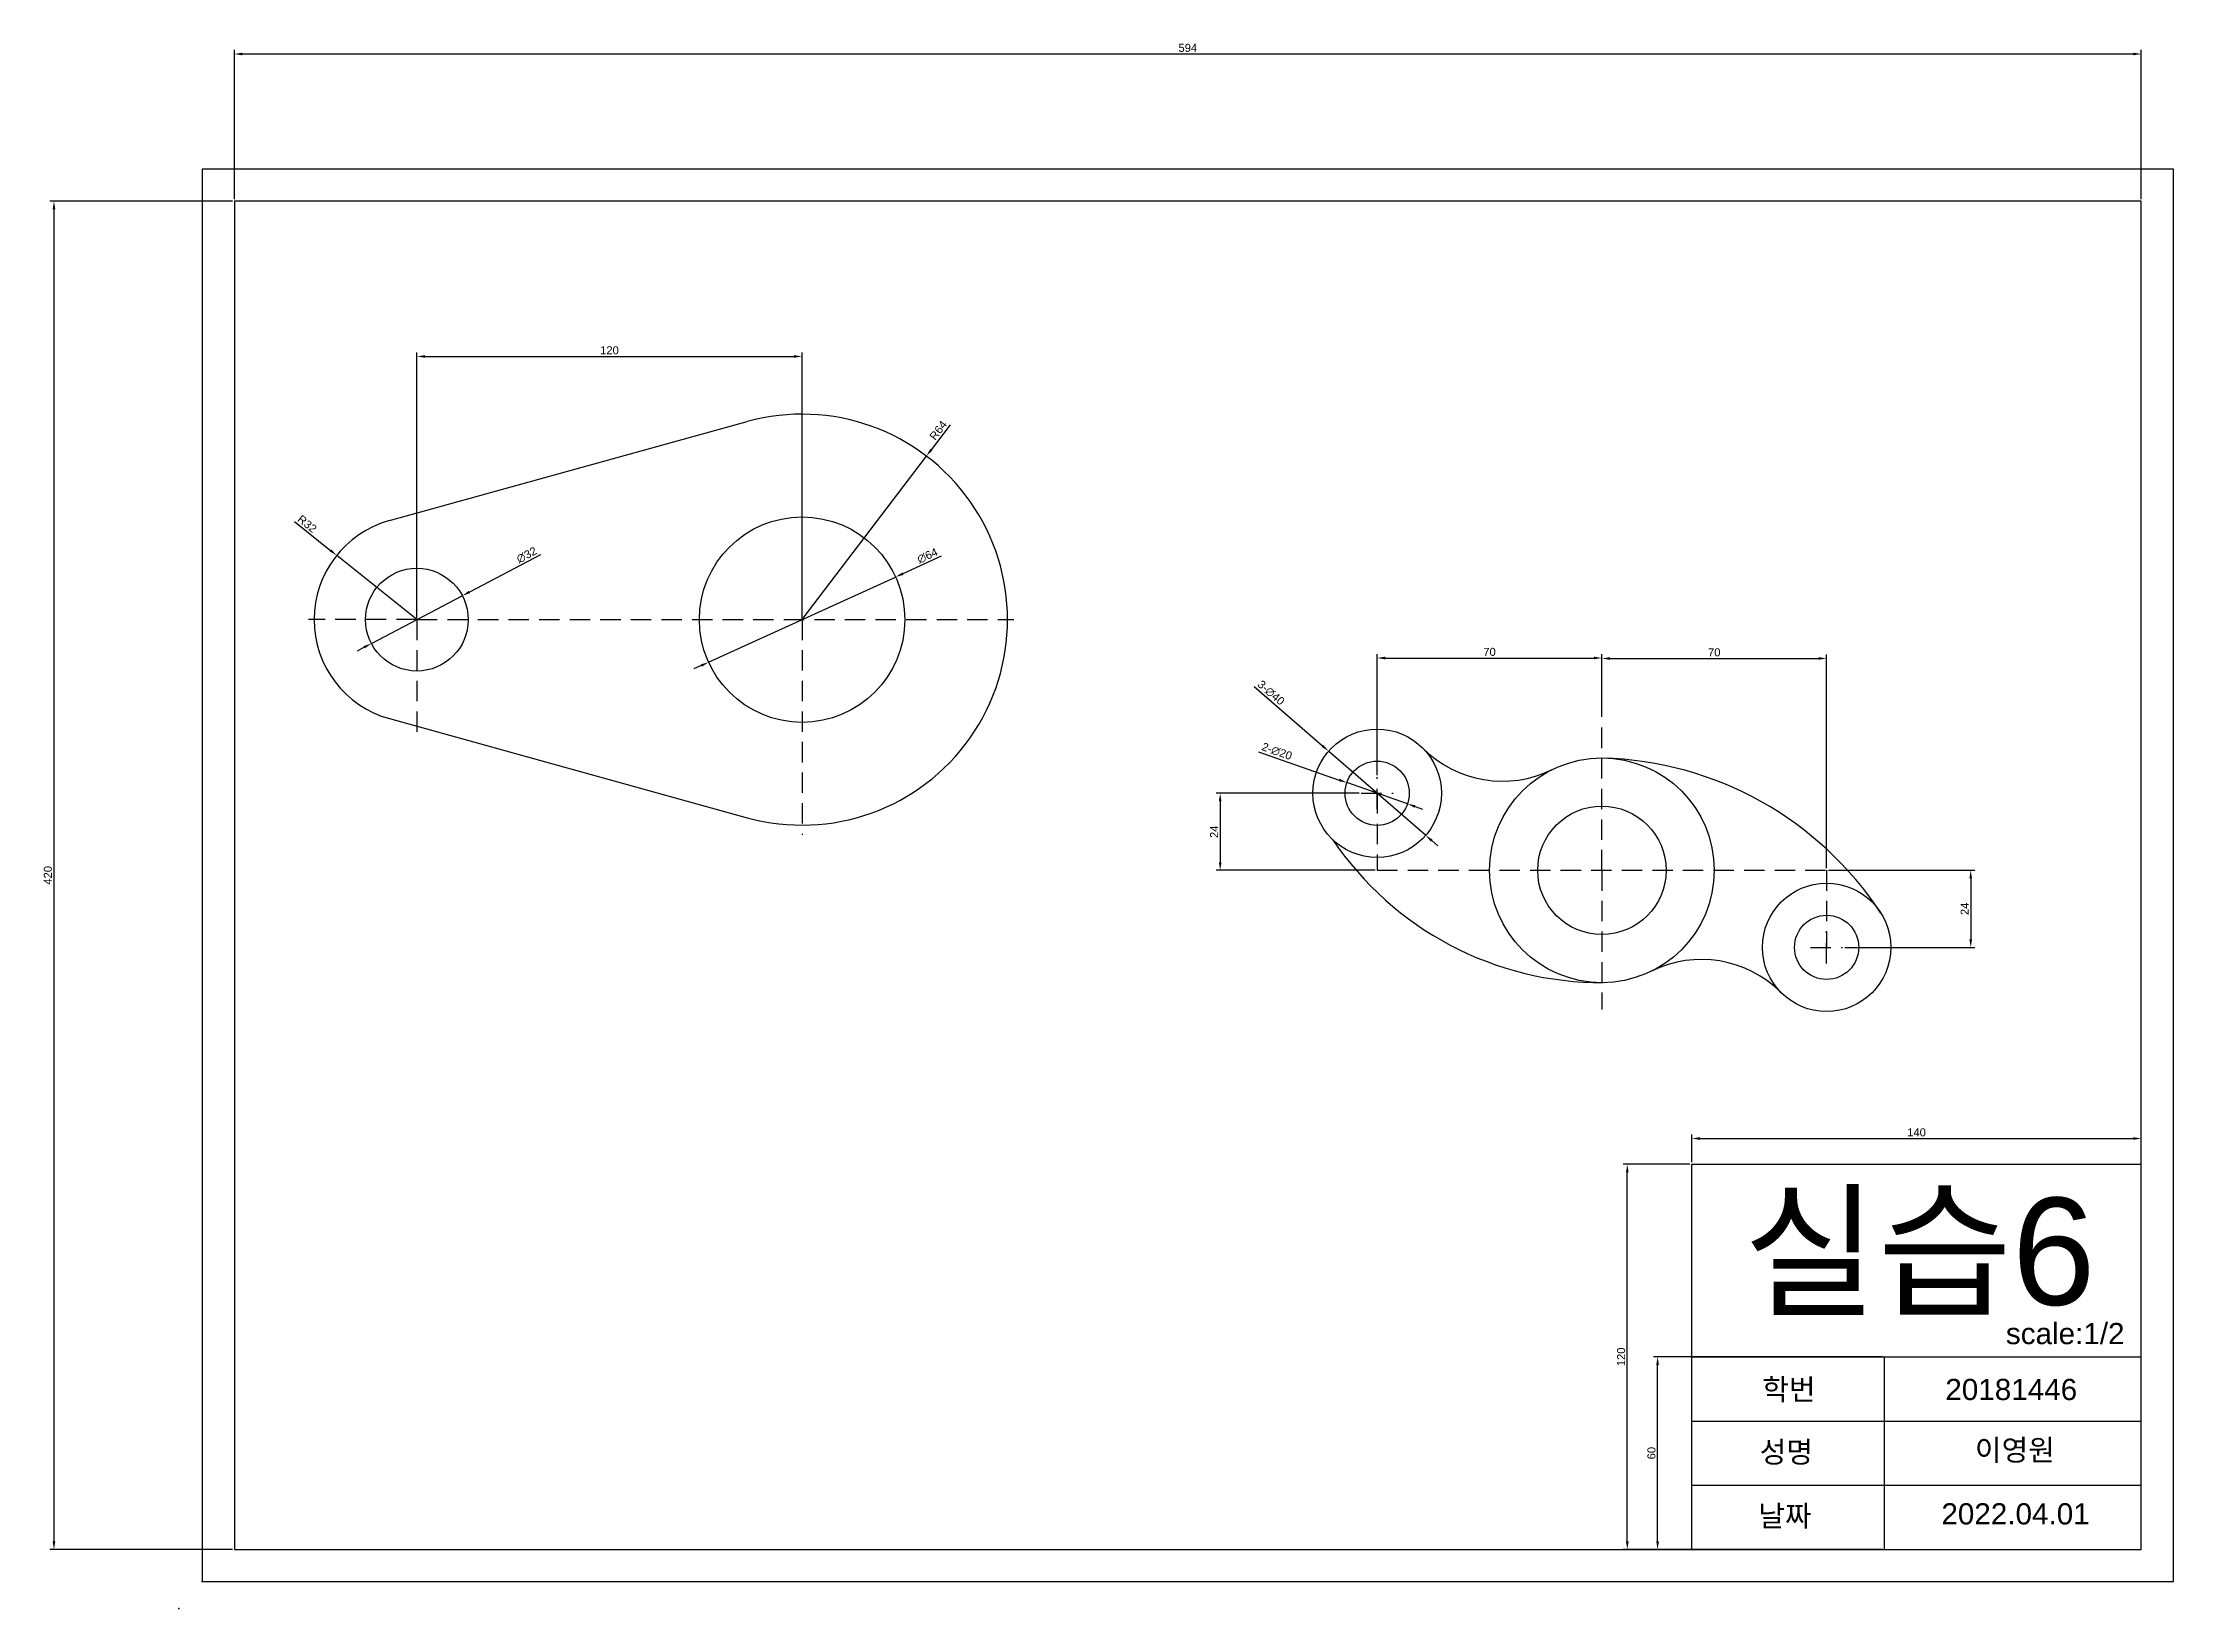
# Model space of a CAD drawing. Header units: millimetres. Extents: x -39 to 625, y 4 to 492.
import ezdxf

# ---------------------------------------------------------------- set-up
doc = ezdxf.new("R2010")
doc.units = ezdxf.units.MM
doc.linetypes.add('HIDDEN', pattern=[9.525, 6.35, -3.175])
doc.styles.get("Standard").update_dxf_attribs({"font": 'arial.ttf'})
doc.dimstyles.new('ISO-25', dxfattribs={"dimtxt": 2.5, "dimasz": 2.5, "dimexe": 1.25, "dimexo": 0.625, "dimtad": 1, "dimtxsty": 'Standard', "dimcen": 5, "dimadec": 0, "dimazin": 0, "dimtfac": 1, "dimtmove": 0, "dimatfit": 3, "dimfxl": 1, "dimarcsym": 0})

# ---------------------------------------------------------------- blocks, each defined once
blk = doc.blocks.new('*D1')
at = {"color": 0, "lineweight": -2, "transparency": 16777216}
for p, q in [((20.75, 442.74), (20.75, 489.21)), ((23.25, 487.96), (612.25, 487.96)), ((614.75, 442.74), (614.75, 489.21))]:
    blk.add_line(p, q, dxfattribs=at)
at = {"color": 0, "transparency": 16777216}
for points in [[(23.25, 488.38), (23.25, 487.55), (20.75, 487.96)], [(612.25, 488.38), (612.25, 487.55), (614.75, 487.96)]]:
    blk.add_solid(points, dxfattribs=at)
at = {"layer": 'Defpoints', "color": 0, "transparency": 16777216}
for p in [(614.75, 487.96), (20.75, 442.12), (614.75, 442.12)]:
    blk.add_point(p, dxfattribs=at)
at = {"color": 0, "transparency": 16777216, "insert": (317.75, 489.86), "char_height": 2.5, "attachment_point": 5}
blk.add_mtext('594', dxfattribs=at)
blk = doc.blocks.new('*D2')
at = {"color": 0, "lineweight": -2, "transparency": 16777216}
for p, q in [((20.13, 442.12), (-36.68, 442.12)), ((-35.43, 439.62), (-35.43, 24.62)), ((20.13, 22.12), (-36.68, 22.12))]:
    blk.add_line(p, q, dxfattribs=at)
at = {"color": 0, "transparency": 16777216}
for points in [[(-35.85, 439.62), (-35.01, 439.62), (-35.43, 442.12)], [(-35.85, 24.62), (-35.01, 24.62), (-35.43, 22.12)]]:
    blk.add_solid(points, dxfattribs=at)
at = {"layer": 'Defpoints', "color": 0, "transparency": 16777216}
for p in [(20.75, 442.12), (-35.43, 22.12), (20.75, 22.12)]:
    blk.add_point(p, dxfattribs=at)
at = {"color": 0, "transparency": 16777216, "insert": (-37.33, 232.12), "char_height": 2.5, "attachment_point": 5, "rotation": 90}
blk.add_mtext('420', dxfattribs=at)
blk = doc.blocks.new('*D3')
at = {"color": 0, "lineweight": -2, "transparency": 16777216}
for p, q in [((474.75, 142.74), (474.75, 151.39)), ((477.25, 150.14), (612.25, 150.14)), ((614.75, 142.74), (614.75, 151.39))]:
    blk.add_line(p, q, dxfattribs=at)
at = {"color": 0, "transparency": 16777216}
for points in [[(477.25, 150.56), (477.25, 149.72), (474.75, 150.14)], [(612.25, 150.56), (612.25, 149.72), (614.75, 150.14)]]:
    blk.add_solid(points, dxfattribs=at)
at = {"layer": 'Defpoints', "color": 0, "transparency": 16777216}
for p in [(614.75, 150.14), (474.75, 142.12), (614.75, 142.12)]:
    blk.add_point(p, dxfattribs=at)
at = {"color": 0, "transparency": 16777216, "insert": (544.75, 152.04), "char_height": 2.5, "attachment_point": 5}
blk.add_mtext('140', dxfattribs=at)
blk = doc.blocks.new('*D4')
at = {"color": 0, "lineweight": -2, "transparency": 16777216}
for p, q in [((474.13, 142.12), (453.39, 142.12)), ((454.64, 24.62), (454.64, 139.62)), ((474.13, 22.12), (453.39, 22.12))]:
    blk.add_line(p, q, dxfattribs=at)
at = {"color": 0, "transparency": 16777216}
for points in [[(454.23, 139.62), (455.06, 139.62), (454.64, 142.12)], [(454.23, 24.62), (455.06, 24.62), (454.64, 22.12)]]:
    blk.add_solid(points, dxfattribs=at)
at = {"layer": 'Defpoints', "color": 0, "transparency": 16777216}
for p in [(454.64, 142.12), (474.75, 142.12), (474.75, 22.12)]:
    blk.add_point(p, dxfattribs=at)
at = {"color": 0, "transparency": 16777216, "insert": (452.74, 82.12), "char_height": 2.5, "attachment_point": 5, "rotation": 90}
blk.add_mtext('120', dxfattribs=at)
blk = doc.blocks.new('*D5')
at = {"color": 0, "lineweight": -2, "transparency": 16777216}
for p, q in [((534.13, 82.12), (462.83, 82.12)), ((464.08, 24.62), (464.08, 79.62)), ((534.13, 22.12), (462.83, 22.12))]:
    blk.add_line(p, q, dxfattribs=at)
at = {"color": 0, "transparency": 16777216}
for points in [[(463.66, 79.62), (464.5, 79.62), (464.08, 82.12)], [(463.66, 24.62), (464.5, 24.62), (464.08, 22.12)]]:
    blk.add_solid(points, dxfattribs=at)
at = {"layer": 'Defpoints', "color": 0, "transparency": 16777216}
for p in [(464.08, 82.12), (534.75, 82.12), (534.75, 22.12)]:
    blk.add_point(p, dxfattribs=at)
at = {"color": 0, "transparency": 16777216, "insert": (462.18, 52.12), "char_height": 2.5, "attachment_point": 5, "rotation": 90}
blk.add_mtext('60', dxfattribs=at)
blk = doc.blocks.new('*D6')
at = {"color": 0, "lineweight": -2, "transparency": 16777216}
for p, q in [((116.07, 331.98), (93.97, 320.37)), ((63.43, 304.32), (91.76, 319.2)), ((61.22, 303.15), (59.01, 301.99))]:
    blk.add_line(p, q, dxfattribs=at)
at = {"color": 0, "transparency": 16777216}
for points in [[(93.78, 320.74), (94.17, 320), (91.76, 319.2)], [(61.03, 303.52), (61.41, 302.79), (63.43, 304.32)]]:
    blk.add_solid(points, dxfattribs=at)
at = {"layer": 'Defpoints', "color": 0, "transparency": 16777216}
for p in [(91.76, 319.2), (63.43, 304.32)]:
    blk.add_point(p, dxfattribs=at)
at = {"color": 0, "transparency": 16777216, "insert": (111.83, 331.9), "char_height": 2.5, "attachment_point": 5, "rotation": 27.72328}
blk.add_mtext('∅32', dxfattribs=at)
blk = doc.blocks.new('*D7')
at = {"color": 0, "lineweight": -2, "transparency": 16777216}
for p, q in [((39.44, 342.37), (50.68, 333.35)), ((77.6, 311.76), (52.63, 331.78))]:
    blk.add_line(p, q, dxfattribs=at)
at = {"color": 0, "transparency": 16777216}
blk.add_solid([(50.94, 333.67), (50.42, 333.02), (52.63, 331.78)], dxfattribs=at)
at = {"layer": 'Defpoints', "color": 0, "transparency": 16777216}
for p in [(52.63, 331.78), (77.6, 311.76)]:
    blk.add_point(p, dxfattribs=at)
at = {"color": 0, "transparency": 16777216, "insert": (43.43, 341.6), "char_height": 2.5, "attachment_point": 5, "rotation": 321.26982}
blk.add_mtext('R32', dxfattribs=at)
blk = doc.blocks.new('*D8')
at = {"color": 0, "lineweight": -2, "transparency": 16777216}
for p, q in [((240.9, 331.5), (228.99, 326.07)), ((168.48, 298.49), (226.71, 325.04)), ((166.21, 297.45), (163.93, 296.41))]:
    blk.add_line(p, q, dxfattribs=at)
at = {"color": 0, "transparency": 16777216}
for points in [[(228.82, 326.45), (229.16, 325.69), (226.71, 325.04)], [(166.03, 297.83), (166.38, 297.07), (168.48, 298.49)]]:
    blk.add_solid(points, dxfattribs=at)
at = {"layer": 'Defpoints', "color": 0, "transparency": 16777216}
for p in [(226.71, 325.04), (168.48, 298.49)]:
    blk.add_point(p, dxfattribs=at)
at = {"color": 0, "transparency": 16777216, "insert": (236.66, 331.66), "char_height": 2.5, "attachment_point": 5, "rotation": 24.51056}
blk.add_mtext('∅64', dxfattribs=at)
blk = doc.blocks.new('*D9')
at = {"color": 0, "lineweight": -2, "transparency": 16777216}
for p, q in [((243.71, 372.44), (237.84, 364.7)), ((197.6, 311.76), (236.32, 362.71))]:
    blk.add_line(p, q, dxfattribs=at)
at = {"color": 0, "transparency": 16777216}
blk.add_solid([(237.51, 364.96), (238.17, 364.45), (236.32, 362.71)], dxfattribs=at)
at = {"layer": 'Defpoints', "color": 0, "transparency": 16777216}
for p in [(236.32, 362.71), (197.6, 311.76)]:
    blk.add_point(p, dxfattribs=at)
at = {"color": 0, "transparency": 16777216, "insert": (240.02, 370.72), "char_height": 2.5, "attachment_point": 5, "rotation": 52.76376}
blk.add_mtext('R64', dxfattribs=at)
blk = doc.blocks.new('*D10')
at = {"color": 0, "lineweight": -2, "transparency": 16777216}
for p, q in [((77.6, 312.39), (77.6, 395)), ((80.1, 393.75), (195.1, 393.75)), ((197.6, 312.39), (197.6, 395))]:
    blk.add_line(p, q, dxfattribs=at)
at = {"color": 0, "transparency": 16777216}
for points in [[(80.1, 394.16), (80.1, 393.33), (77.6, 393.75)], [(195.1, 394.16), (195.1, 393.33), (197.6, 393.75)]]:
    blk.add_solid(points, dxfattribs=at)
at = {"layer": 'Defpoints', "color": 0, "transparency": 16777216}
for p in [(197.6, 393.75), (77.6, 311.76), (197.6, 311.76)]:
    blk.add_point(p, dxfattribs=at)
at = {"color": 0, "transparency": 16777216, "insert": (137.6, 395.65), "char_height": 2.5, "attachment_point": 5}
blk.add_mtext('120', dxfattribs=at)
blk = doc.blocks.new('*D11')
at = {"color": 0, "lineweight": -2, "transparency": 16777216}
for p, q in [((376.73, 263.3), (376.73, 301.06)), ((379.23, 299.81), (444.23, 299.81)), ((446.73, 281.54), (446.73, 301.06))]:
    blk.add_line(p, q, dxfattribs=at)
at = {"color": 0, "transparency": 16777216}
for points in [[(379.23, 300.23), (379.23, 299.39), (376.73, 299.81)], [(444.23, 300.23), (444.23, 299.39), (446.73, 299.81)]]:
    blk.add_solid(points, dxfattribs=at)
at = {"layer": 'Defpoints', "color": 0, "transparency": 16777216}
for p in [(446.73, 299.81), (446.73, 280.91), (376.73, 262.68)]:
    blk.add_point(p, dxfattribs=at)
at = {"color": 0, "transparency": 16777216, "insert": (411.73, 301.71), "char_height": 2.5, "attachment_point": 5}
blk.add_mtext('70', dxfattribs=at)
blk = doc.blocks.new('*D12')
at = {"color": 0, "lineweight": -2, "transparency": 16777216}
for p, q in [((446.73, 281.54), (446.73, 300.92)), ((449.23, 299.67), (514.23, 299.67)), ((516.73, 234.3), (516.73, 300.92))]:
    blk.add_line(p, q, dxfattribs=at)
at = {"color": 0, "transparency": 16777216}
for points in [[(449.23, 300.09), (449.23, 299.25), (446.73, 299.67)], [(514.23, 300.09), (514.23, 299.25), (516.73, 299.67)]]:
    blk.add_solid(points, dxfattribs=at)
at = {"layer": 'Defpoints', "color": 0, "transparency": 16777216}
for p in [(516.73, 299.67), (446.73, 280.91), (516.73, 233.68)]:
    blk.add_point(p, dxfattribs=at)
at = {"color": 0, "transparency": 16777216, "insert": (481.73, 301.57), "char_height": 2.5, "attachment_point": 5}
blk.add_mtext('70', dxfattribs=at)
blk = doc.blocks.new('*D13')
at = {"color": 0, "lineweight": -2, "transparency": 16777216}
for p, q in [((371.11, 257.68), (326.58, 257.68)), ((327.83, 255.18), (327.83, 236.18)), ((376.11, 233.68), (326.58, 233.68))]:
    blk.add_line(p, q, dxfattribs=at)
at = {"color": 0, "transparency": 16777216}
for points in [[(327.42, 255.18), (328.25, 255.18), (327.83, 257.68)], [(327.42, 236.18), (328.25, 236.18), (327.83, 233.68)]]:
    blk.add_solid(points, dxfattribs=at)
at = {"layer": 'Defpoints', "color": 0, "transparency": 16777216}
for p in [(371.73, 257.68), (327.83, 233.68), (376.73, 233.68)]:
    blk.add_point(p, dxfattribs=at)
at = {"color": 0, "transparency": 16777216, "insert": (325.95, 245.68), "char_height": 2.5, "attachment_point": 5, "rotation": 90}
blk.add_mtext('24', dxfattribs=at)
blk = doc.blocks.new('*D14')
at = {"color": 0, "lineweight": -2, "transparency": 16777216}
for p, q in [((517.36, 233.68), (562.87, 233.68)), ((561.62, 231.18), (561.62, 212.18)), ((522.36, 209.68), (562.87, 209.68))]:
    blk.add_line(p, q, dxfattribs=at)
at = {"color": 0, "transparency": 16777216}
for points in [[(561.2, 231.18), (562.03, 231.18), (561.62, 233.68)], [(561.2, 212.18), (562.03, 212.18), (561.62, 209.68)]]:
    blk.add_solid(points, dxfattribs=at)
at = {"layer": 'Defpoints', "color": 0, "transparency": 16777216}
for p in [(516.73, 233.68), (521.73, 209.68), (561.62, 209.68)]:
    blk.add_point(p, dxfattribs=at)
at = {"color": 0, "transparency": 16777216, "insert": (559.73, 221.68), "char_height": 2.5, "attachment_point": 5, "rotation": 90}
blk.add_mtext('24', dxfattribs=at)
blk = doc.blocks.new('*D15')
at = {"color": 0, "lineweight": -2, "transparency": 16777216}
for p, q in [((338.37, 290.94), (359.73, 272.42)), ((391.84, 244.58), (361.62, 270.78)), ((393.73, 242.94), (395.62, 241.3))]:
    blk.add_line(p, q, dxfattribs=at)
at = {"color": 0, "transparency": 16777216}
for points in [[(360, 272.73), (359.46, 272.1), (361.62, 270.78)], [(394, 243.25), (393.46, 242.62), (391.84, 244.58)]]:
    blk.add_solid(points, dxfattribs=at)
at = {"layer": 'Defpoints', "color": 0, "transparency": 16777216}
for p in [(361.62, 270.78), (391.84, 244.58)]:
    blk.add_point(p, dxfattribs=at)
at = {"color": 0, "transparency": 16777216, "insert": (343.68, 288.95), "char_height": 2.5, "attachment_point": 5, "rotation": 319.07254}
blk.add_mtext('3-∅40', dxfattribs=at)
blk = doc.blocks.new('*D16')
at = {"color": 0, "lineweight": -2, "transparency": 16777216}
for p, q in [((339.81, 270.61), (364.93, 261.81)), ((386.17, 254.37), (367.29, 260.99)), ((388.53, 253.55), (390.89, 252.72))]:
    blk.add_line(p, q, dxfattribs=at)
at = {"color": 0, "transparency": 16777216}
for points in [[(365.07, 262.21), (364.8, 261.42), (367.29, 260.99)], [(388.67, 253.94), (388.39, 253.15), (386.17, 254.37)]]:
    blk.add_solid(points, dxfattribs=at)
at = {"layer": 'Defpoints', "color": 0, "transparency": 16777216}
for p in [(367.29, 260.99), (386.17, 254.37)]:
    blk.add_point(p, dxfattribs=at)
at = {"color": 0, "transparency": 16777216, "insert": (345.5, 270.71), "char_height": 2.5, "attachment_point": 5, "rotation": 340.6943}
blk.add_mtext('2-∅20', dxfattribs=at)

msp = doc.modelspace()

# ---------------------------------------------------------------- linework, layer by layer
for p, q in [((10.751, 452.115), (10.751, 12.115)), ((624.751, 452.115), (10.751, 452.115)), ((624.751, 12.115), (624.751, 452.115)), ((614.751, 442.115), (20.751, 442.115)), ((20.751, 442.115), (20.751, 22.115)), ((614.751, 22.115), (614.751, 442.115)), ((69.064, 342.602), (180.531, 373.443)), ((69.064, 280.919), (180.531, 250.078)), ((474.751, 22.115), (474.751, 142.115)), ((474.751, 142.115), (614.751, 142.115)), ((474.751, 82.115), (614.751, 82.115)), ((534.751, 22.115), (534.751, 82.115)), ((474.751, 62.115), (614.751, 62.115)), ((474.751, 42.115), (614.751, 42.115)), ((20.751, 22.115), (614.751, 22.115)), ((10.751, 12.115), (624.751, 12.115))]:
    msp.add_line(p, q)
at = {"linetype": 'HIDDEN'}
for p, q in [((197.597, 311.761), (197.597, 378.891)), ((77.597, 311.761), (77.597, 353.565)), ((77.597, 311.761), (43.845, 311.761)), ((77.597, 311.761), (263.574, 311.761)), ((77.597, 311.761), (77.597, 275.817)), ((197.597, 311.761), (197.597, 244.697)), ((446.731, 233.679), (446.731, 280.911)), ((376.731, 252.679), (376.731, 262.679)), ((371.731, 257.679), (381.731, 257.679)), ((376.731, 257.679), (376.731, 233.679)), ((376.731, 233.679), (516.731, 233.679)), ((446.731, 233.679), (446.731, 190.333)), ((516.731, 233.679), (516.731, 209.679)), ((516.731, 204.679), (516.731, 214.679)), ((511.731, 209.679), (521.731, 209.679))]:
    msp.add_line(p, q, dxfattribs=at)
for centre, radius in [((197.597, 311.761), 32), ((77.597, 311.761), 16), ((376.731, 257.679), 20), ((376.731, 257.679), 10), ((446.731, 233.679), 35), ((446.731, 233.679), 20), ((516.731, 209.679), 20), ((516.731, 209.679), 10)]:
    msp.add_circle(centre, radius)
for centre, radius, start, end in [((197.597, 311.761), 64, 254.53399, 105.46601), ((77.597, 311.761), 32, 105.46601, 254.53399), ((415.745, 296.447), 35, 224.819312, 296.274156), ((444.094, 161.567), 107.123, 33.29587, 88.443968), ((446.666, 299.72), 101.028, 214.004667, 270.282545), ((477.718, 170.911), 35, 44.819312, 116.274156)]:
    msp.add_arc(centre, radius, start, end)
for p in [(10.751, 12.115), (3.417, 3.775), (3.417, 3.775)]:
    msp.add_point(p)

# ---------------------------------------------------------------- texts
for s, height, p in [('실습6', 33.3773, (490.745, 98.31)), ('scale:1/2', 6.6082, (572.586, 86.079)), ('학번', 6.6082, (496.693, 68.657)), ('20181446', 6.6082, (553.715, 68.657)), ('성명', 6.6082, (495.873, 49.185)), ('이영원', 6.6082, (562.946, 49.8)), ('날짜', 6.6082, (495.462, 29.303)), ('2022.04.01', 6.6082, (552.485, 29.918))]:
    msp.add_text(s, height=height).set_placement(p)

# ---------------------------------------------------------------- dimensions: what is measured, and where the dimension line sits
for base, p1, p2, picture, middle in [((614.751, 487.962), (20.751, 442.115), (614.751, 442.115), '*D1', (317.751, 489.864)), ((197.597, 393.748), (77.597, 311.761), (197.597, 311.761), '*D10', (137.597, 395.649)), ((614.751, 150.139), (474.751, 142.115), (614.751, 142.115), '*D3', (544.751, 152.041))]:
    dim = msp.add_linear_dim(base=base, p1=p1, p2=p2, dimstyle='ISO-25')
    dim.commit()
    dim.dimension.update_dxf_attribs({"geometry": picture, "text_midpoint": middle})
for base, p1, p2, angle, picture, middle in [((-35.429, 22.115), (20.751, 442.115), (20.751, 22.115), 90, '*D2', (-37.33, 232.115)), ((446.731, 299.809), (376.731, 262.679), (446.731, 280.911), 180, '*D11', (411.731, 301.711)), ((516.731, 299.671), (446.731, 280.911), (516.731, 233.679), 180, '*D12', (481.731, 301.573)), ((327.833, 233.679), (371.731, 257.679), (376.731, 233.679), 90, '*D13', (325.953, 245.679)), ((561.615, 209.679), (516.731, 233.679), (521.731, 209.679), 90, '*D14', (559.735, 221.679)), ((454.644, 142.115), (474.751, 22.115), (474.751, 142.115), 90, '*D4', (452.743, 82.115)), ((464.08, 82.115), (534.751, 22.115), (534.751, 82.115), 90, '*D5', (462.178, 52.115))]:
    dim = msp.add_linear_dim(base=base, p1=p1, p2=p2, angle=angle, dimstyle='ISO-25')
    dim.commit()
    dim.dimension.update_dxf_attribs({"geometry": picture, "text_midpoint": middle})
dim = msp.add_radius_dim(center=(197.597, 311.761), mpoint=(236.324, 362.714), dimstyle='ISO-25')
dim.commit()
dim.dimension.update_dxf_attribs({"geometry": '*D9', "text_midpoint": (240.018, 370.717)})
dim = msp.add_radius_dim(center=(77.597, 311.761), mpoint=(52.634, 331.781), dimstyle='ISO-25')
dim.commit()
dim.dimension.update_dxf_attribs({"geometry": '*D7', "text_midpoint": (42.244, 340.115), "dimtype": 164})
for p1, p2, picture, middle in [((63.434, 304.317), (91.761, 319.204), '*D6', (112.719, 330.218)), ((168.481, 298.485), (226.714, 325.036), '*D8', (237.449, 329.931))]:
    dim = msp.add_diameter_dim_2p(p1=p1, p2=p2, dimstyle='ISO-25')
    dim.commit()
    dim.dimension.update_dxf_attribs({"geometry": picture, "text_midpoint": middle, "dimtype": 163})
for p1, p2, text, picture, middle in [((391.842, 244.577), (361.621, 270.781), '3-<>', '*D15', (342.387, 287.458)), ((386.169, 254.373), (367.294, 260.985), '2-<>', '*D16', (344.852, 268.847))]:
    dim = msp.add_diameter_dim_2p(p1=p1, p2=p2, text=text, dimstyle='ISO-25')
    dim.commit()
    dim.dimension.update_dxf_attribs({"geometry": picture, "text_midpoint": middle, "dimtype": 163})

doc.saveas('drawing.dxf')
